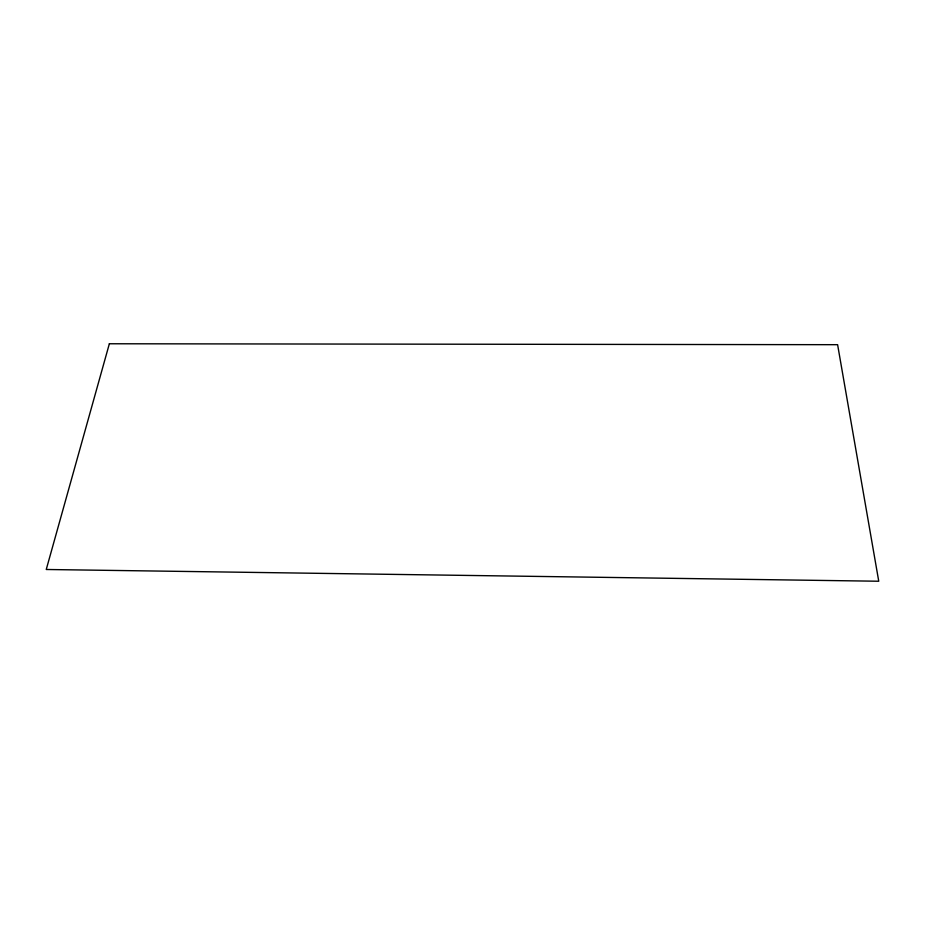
<?xml version="1.0" encoding="UTF-8"?>
<svg xmlns="http://www.w3.org/2000/svg" width="925" height="925" viewBox="0 0 925 925"><rect width="100%" height="100%" fill="white"/><g stroke="black" fill="none" stroke-linecap="round" stroke-linejoin="round"><path stroke-width="1.39" d="M109.358 343.765L46.25 569.488L878.75 581.235L837.611 344.69L109.358 343.765"/></g></svg>
